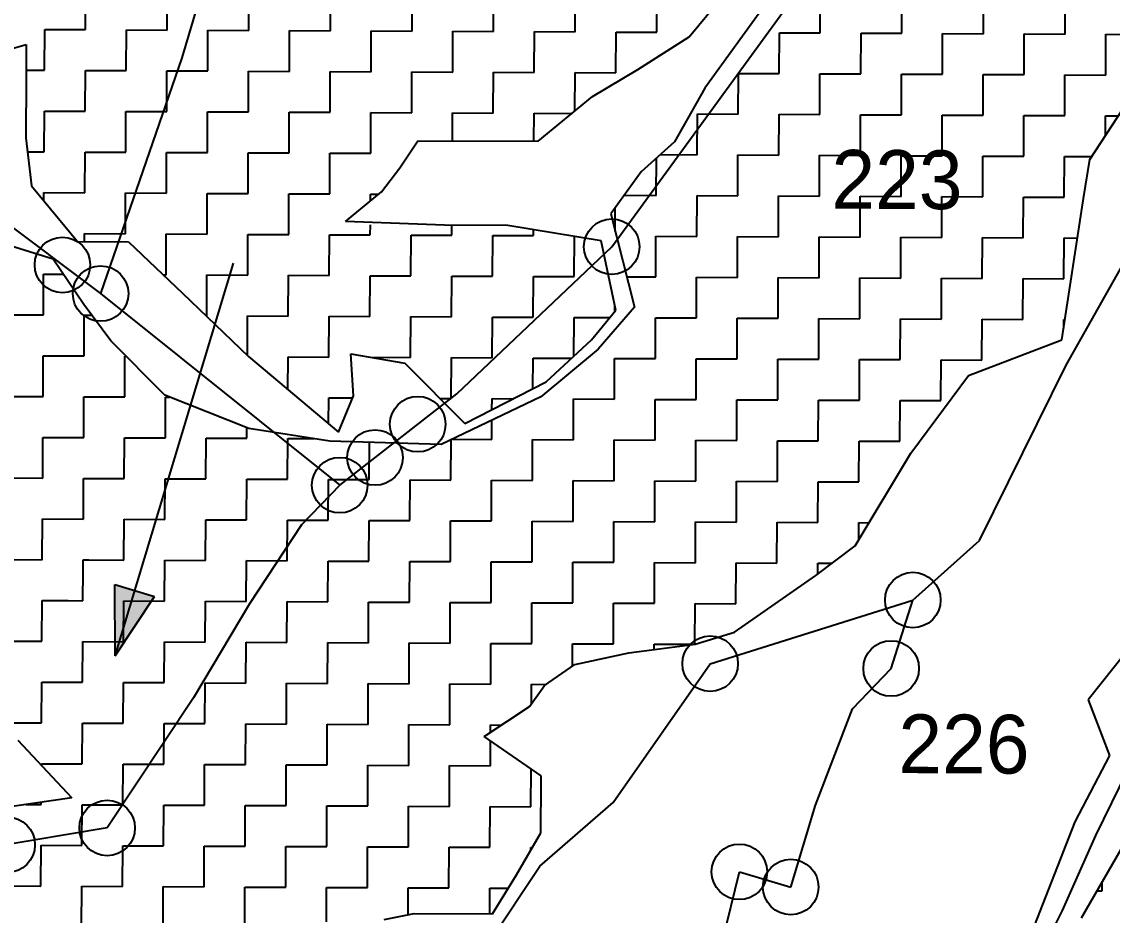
# Model space of a CAD drawing. Header units: metres. Extents: x 281411 to 286097, y 2026212 to 2030446.
# Drawn here: x 283669.4 to 284017.9, y 2028697.8 to 2028983.5 of the extents above; entities that cross this region are included whole.
import ezdxf
from ezdxf.enums import TextEntityAlignment as Align

# ---------------------------------------------------------------- set-up
doc = ezdxf.new("R2010")
doc.units = ezdxf.units.M
for name, color, linetype in [('LINE_WATER', 4, 'Continuous'), ('POLY_HATCH', 12, 'Continuous'), ('POLY_PARCEL', 6, 'Continuous'), ('TEXT_PARCEL', 7, 'Continuous')]:
    doc.layers.add(name, color=color, linetype=linetype)
doc.styles.add('TEXT_MAP', font='')
doc.styles.get('TEXT_MAP').set_extended_font_data('Kruti Dev 050')

msp = doc.modelspace()

# ---------------------------------------------------------------- hatches: boundary and pattern name
h = msp.add_hatch(color=256)
h.paths.add_polyline_path([(283705.48, 2028801.63), (283699.1, 2028803.55), (283699.19, 2028780.78)])
h.paths.add_polyline_path([(283699.19, 2028780.78), (283711.86, 2028799.7), (283705.48, 2028801.63)])

# ---------------------------------------------------------------- linework, layer by layer
for points in [[(283699.19, 2028780.78), (283737.08, 2028906.38)], [(283699.1, 2028803.55), (283711.86, 2028799.7)], [(283699.19, 2028780.78), (283699.1, 2028803.55)], [(283699.19, 2028780.78), (283711.86, 2028799.7)]]:
    msp.add_lwpolyline(points)
for centre in [(283857.98, 2028911.6), (283682.39, 2028905.77), (283694.58, 2028896.61), (283795.96, 2028854.83), (283782.32, 2028844.16), (283771.03, 2028835.33), (283954.22, 2028798.59), (283889.43, 2028778.24), (283947.28, 2028776.71), (283696.69, 2028725.71), (283664.71, 2028720.33), (283898.78, 2028711.67), (283915.2, 2028706.81)]:
    msp.add_circle(centre, 8.88)
at = {"layer": 'LINE_WATER'}
for p, q in [((284012.75, 2028723.29), (284025.37, 2028749.19)), ((284002.06, 2028699.31), (284012.75, 2028723.29)), ((283990.42, 2028676.28), (284002.06, 2028699.31))]:
    msp.add_line(p, q, dxfattribs=at)
at = {"layer": 'POLY_HATCH', "linetype": 'Continuous'}
for p, q in [((283689.77, 2028981.02), (283689.83, 2028994.06)), ((283715.87, 2028980.9), (283715.92, 2028993.95)), ((283741.96, 2028980.78), (283742.02, 2028993.83)), ((283768.05, 2028980.67), (283768.11, 2028993.71)), ((283794.14, 2028980.55), (283794.2, 2028993.59)), ((283820.23, 2028980.43), (283820.29, 2028993.48)), ((283846.32, 2028980.31), (283846.38, 2028993.36)), ((283872.42, 2028980.19), (283872.48, 2028993.24)), ((283924.6, 2028979.96), (283924.66, 2028993)), ((283950.69, 2028979.84), (283950.75, 2028992.89)), ((283976.78, 2028979.72), (283976.84, 2028992.77)), ((284002.88, 2028979.6), (284002.94, 2028992.65)), ((283676.67, 2028968.03), (283676.73, 2028981.08)), ((283676.73, 2028981.08), (283689.77, 2028981.02)), ((283702.76, 2028967.91), (283702.82, 2028980.96)), ((283702.82, 2028980.96), (283715.87, 2028980.9)), ((283728.85, 2028967.8), (283728.91, 2028980.84)), ((283728.91, 2028980.84), (283741.96, 2028980.78)), ((283754.94, 2028967.68), (283755, 2028980.72)), ((283755, 2028980.72), (283768.05, 2028980.67)), ((283781.04, 2028967.56), (283781.09, 2028980.61)), ((283781.09, 2028980.61), (283794.14, 2028980.55)), ((283807.13, 2028967.44), (283807.19, 2028980.49)), ((283807.19, 2028980.49), (283820.23, 2028980.43)), ((283833.22, 2028967.32), (283833.28, 2028980.37)), ((283833.28, 2028980.37), (283846.32, 2028980.31)), ((283859.31, 2028967.21), (283859.37, 2028980.25)), ((283859.37, 2028980.25), (283872.42, 2028980.19)), ((283911.5, 2028966.97), (283911.55, 2028980.02)), ((283911.55, 2028980.02), (283924.6, 2028979.96)), ((283937.59, 2028966.85), (283937.65, 2028979.9)), ((283937.65, 2028979.9), (283950.69, 2028979.84)), ((283963.68, 2028966.74), (283963.74, 2028979.78)), ((283963.74, 2028979.78), (283976.78, 2028979.72)), ((283989.77, 2028966.62), (283989.83, 2028979.66)), ((283989.83, 2028979.66), (284002.88, 2028979.6)), ((284015.86, 2028966.5), (284015.92, 2028979.55)), ((284015.92, 2028979.55), (284028.97, 2028979.49)), ((283670.79, 2028968.06), (283676.67, 2028968.03)), ((283689.66, 2028954.93), (283689.71, 2028967.97)), ((283689.71, 2028967.97), (283702.76, 2028967.91)), ((283715.75, 2028954.81), (283715.81, 2028967.86)), ((283715.81, 2028967.86), (283728.85, 2028967.8)), ((283741.84, 2028954.69), (283741.9, 2028967.74)), ((283741.9, 2028967.74), (283754.94, 2028967.68)), ((283767.93, 2028954.57), (283767.99, 2028967.62)), ((283767.99, 2028967.62), (283781.04, 2028967.56)), ((283794.02, 2028954.46), (283794.08, 2028967.5)), ((283794.08, 2028967.5), (283807.13, 2028967.44)), ((283820.12, 2028954.34), (283820.17, 2028967.38)), ((283820.17, 2028967.38), (283833.22, 2028967.32)), ((283846.21, 2028954.96), (283846.27, 2028967.27)), ((283846.27, 2028967.27), (283859.31, 2028967.21)), ((283898.39, 2028953.98), (283898.45, 2028967.03)), ((283898.45, 2028967.03), (283911.5, 2028966.97)), ((283924.48, 2028953.87), (283924.54, 2028966.91)), ((283924.54, 2028966.91), (283937.59, 2028966.85)), ((283950.57, 2028953.75), (283950.63, 2028966.79)), ((283950.63, 2028966.79), (283963.68, 2028966.74)), ((283976.67, 2028953.63), (283976.73, 2028966.68)), ((283976.73, 2028966.68), (283989.77, 2028966.62)), ((284002.76, 2028953.51), (284002.82, 2028966.56)), ((284002.82, 2028966.56), (284015.86, 2028966.5)), ((283676.55, 2028941.94), (283676.61, 2028954.99)), ((283676.61, 2028954.99), (283689.66, 2028954.93)), ((283702.64, 2028941.82), (283702.7, 2028954.87)), ((283702.7, 2028954.87), (283715.75, 2028954.81)), ((283728.73, 2028941.7), (283728.79, 2028954.75)), ((283728.79, 2028954.75), (283741.84, 2028954.69)), ((283754.83, 2028941.59), (283754.89, 2028954.63)), ((283754.89, 2028954.63), (283767.93, 2028954.57)), ((283780.92, 2028941.47), (283780.98, 2028954.51)), ((283780.98, 2028954.51), (283794.02, 2028954.46)), ((283807.03, 2028945.42), (283807.07, 2028954.4)), ((283807.07, 2028954.4), (283820.12, 2028954.34)), ((283833.12, 2028945.3), (283833.16, 2028954.28)), ((283833.16, 2028954.28), (283845.31, 2028954.22)), ((283885.29, 2028941), (283885.35, 2028954.04)), ((283885.35, 2028954.04), (283898.39, 2028953.98)), ((283911.38, 2028940.88), (283911.44, 2028953.93)), ((283911.44, 2028953.93), (283924.48, 2028953.87)), ((283937.47, 2028940.76), (283937.53, 2028953.81)), ((283937.53, 2028953.81), (283950.57, 2028953.75)), ((283963.56, 2028940.64), (283963.62, 2028953.69)), ((283963.62, 2028953.69), (283976.67, 2028953.63)), ((283989.65, 2028940.53), (283989.71, 2028953.57)), ((283989.71, 2028953.57), (284002.76, 2028953.51)), ((284015.78, 2028947.09), (284015.8, 2028953.45)), ((284015.8, 2028953.45), (284019.93, 2028953.44)), ((283671.23, 2028941.96), (283676.55, 2028941.94)), ((283689.54, 2028928.83), (283689.6, 2028941.88)), ((283689.6, 2028941.88), (283702.64, 2028941.82)), ((283715.63, 2028928.72), (283715.69, 2028941.76)), ((283715.69, 2028941.76), (283728.73, 2028941.7)), ((283741.72, 2028928.6), (283741.78, 2028941.65)), ((283741.78, 2028941.65), (283754.83, 2028941.59)), ((283767.81, 2028928.48), (283767.87, 2028941.53)), ((283767.87, 2028941.53), (283780.92, 2028941.47)), ((283872.18, 2028928.01), (283872.23, 2028939.9)), ((283873.51, 2028941.05), (283885.29, 2028941)), ((283898.27, 2028927.89), (283898.33, 2028940.94)), ((283898.33, 2028940.94), (283911.38, 2028940.88)), ((283924.37, 2028927.77), (283924.42, 2028940.82)), ((283924.42, 2028940.82), (283937.47, 2028940.76)), ((283950.46, 2028927.66), (283950.52, 2028940.7)), ((283950.52, 2028940.7), (283963.56, 2028940.64)), ((283976.55, 2028927.54), (283976.61, 2028940.58)), ((283976.61, 2028940.58), (283989.65, 2028940.53)), ((284002.64, 2028927.42), (284002.7, 2028940.47)), ((284002.7, 2028940.47), (284011.42, 2028940.43)), ((283676.48, 2028926.27), (283676.49, 2028928.89)), ((283676.49, 2028928.89), (283689.54, 2028928.83)), ((283702.52, 2028915.73), (283702.58, 2028928.78)), ((283702.58, 2028928.78), (283715.63, 2028928.72)), ((283728.62, 2028915.61), (283728.68, 2028928.66)), ((283728.68, 2028928.66), (283741.72, 2028928.6)), ((283754.71, 2028915.49), (283754.77, 2028928.54)), ((283754.77, 2028928.54), (283767.81, 2028928.48)), ((283780.85, 2028926.24), (283780.86, 2028928.42)), ((283780.86, 2028928.42), (283783.48, 2028928.41)), ((283861.99, 2028928.06), (283872.18, 2028928.01)), ((283885.17, 2028914.91), (283885.23, 2028927.95)), ((283885.23, 2028927.95), (283898.27, 2028927.89)), ((283911.26, 2028914.79), (283911.32, 2028927.83)), ((283911.32, 2028927.83), (283924.37, 2028927.77)), ((283937.35, 2028914.67), (283937.41, 2028927.72)), ((283937.41, 2028927.72), (283950.46, 2028927.66)), ((283963.44, 2028914.55), (283963.5, 2028927.6)), ((283963.5, 2028927.6), (283976.55, 2028927.54)), ((283989.54, 2028914.43), (283989.6, 2028927.48)), ((283989.6, 2028927.48), (284002.64, 2028927.42)), ((283859.08, 2028916.61), (283859.12, 2028924.08)), ((283780.8, 2028915.38), (283780.82, 2028918.62)), ((283806.89, 2028915.26), (283806.91, 2028918.5)), ((283689.47, 2028913.26), (283689.48, 2028915.79)), ((283689.48, 2028915.79), (283702.52, 2028915.73)), ((283715.51, 2028902.63), (283715.57, 2028915.67)), ((283715.57, 2028915.67), (283728.62, 2028915.61)), ((283741.6, 2028902.51), (283741.66, 2028915.55)), ((283741.66, 2028915.55), (283754.71, 2028915.49)), ((283767.7, 2028902.39), (283767.75, 2028915.44)), ((283767.75, 2028915.44), (283780.8, 2028915.38)), ((283793.79, 2028902.27), (283793.85, 2028915.32)), ((283793.85, 2028915.32), (283806.89, 2028915.26)), ((283819.88, 2028902.15), (283819.94, 2028915.2)), ((283819.94, 2028915.2), (283832.98, 2028915.14)), ((283832.98, 2028915.14), (283832.99, 2028917.06)), ((283845.97, 2028902.04), (283846.03, 2028914.89)), ((283872.06, 2028901.92), (283872.12, 2028914.96)), ((283872.12, 2028914.96), (283885.17, 2028914.91)), ((283898.16, 2028901.8), (283898.21, 2028914.85)), ((283898.21, 2028914.85), (283911.26, 2028914.79)), ((283924.25, 2028901.68), (283924.31, 2028914.73)), ((283924.31, 2028914.73), (283937.35, 2028914.67)), ((283950.34, 2028901.56), (283950.4, 2028914.61)), ((283950.4, 2028914.61), (283963.44, 2028914.55)), ((283976.43, 2028901.45), (283976.49, 2028914.49)), ((283976.49, 2028914.49), (283989.54, 2028914.43)), ((284002.52, 2028901.33), (284002.58, 2028914.38)), ((284002.58, 2028914.38), (284006.88, 2028914.36)), ((283676.31, 2028889.76), (283676.37, 2028902.8)), ((283676.37, 2028902.8), (283682.71, 2028902.77)), ((283714.64, 2028902.63), (283715.51, 2028902.63)), ((283728.5, 2028889.52), (283728.56, 2028902.57)), ((283728.56, 2028902.57), (283741.6, 2028902.51)), ((283754.59, 2028889.4), (283754.65, 2028902.45)), ((283754.65, 2028902.45), (283767.7, 2028902.39)), ((283780.68, 2028889.28), (283780.74, 2028902.33)), ((283780.74, 2028902.33), (283793.79, 2028902.27)), ((283806.77, 2028889.17), (283806.83, 2028902.21)), ((283806.83, 2028902.21), (283819.88, 2028902.15)), ((283832.87, 2028889.05), (283832.93, 2028902.09)), ((283832.93, 2028902.09), (283845.97, 2028902.04)), ((283862.8, 2028901.96), (283872.06, 2028901.92)), ((283885.05, 2028888.81), (283885.11, 2028901.86)), ((283885.11, 2028901.86), (283898.16, 2028901.8)), ((283911.14, 2028888.7), (283911.2, 2028901.74)), ((283911.2, 2028901.74), (283924.25, 2028901.68)), ((283937.23, 2028888.58), (283937.29, 2028901.62)), ((283937.29, 2028901.62), (283950.34, 2028901.56)), ((283963.33, 2028888.46), (283963.39, 2028901.51)), ((283963.39, 2028901.51), (283976.43, 2028901.45)), ((283989.42, 2028888.34), (283989.48, 2028901.39)), ((283989.48, 2028901.39), (284002.52, 2028901.33)), ((283858.97, 2028890.98), (283858.98, 2028892.69)), ((283663.27, 2028889.81), (283676.31, 2028889.76)), ((283689.3, 2028876.65), (283689.36, 2028889.7)), ((283689.36, 2028889.7), (283691.74, 2028889.69)), ((283728.4, 2028889.52), (283728.5, 2028889.52)), ((283741.49, 2028877.05), (283741.54, 2028889.46)), ((283741.54, 2028889.46), (283754.59, 2028889.4)), ((283767.58, 2028876.3), (283767.64, 2028889.34)), ((283767.64, 2028889.34), (283780.68, 2028889.28)), ((283793.67, 2028876.18), (283793.73, 2028889.23)), ((283793.73, 2028889.23), (283806.77, 2028889.17)), ((283819.76, 2028876.06), (283819.82, 2028889.11)), ((283819.82, 2028889.11), (283832.87, 2028889.05)), ((283845.86, 2028876.53), (283845.91, 2028888.99)), ((283845.91, 2028888.99), (283857.31, 2028888.94)), ((283871.95, 2028875.83), (283872, 2028888.87)), ((283872, 2028888.87), (283885.05, 2028888.81)), ((283898.04, 2028875.71), (283898.1, 2028888.75)), ((283898.1, 2028888.75), (283911.14, 2028888.7)), ((283924.13, 2028875.59), (283924.19, 2028888.64)), ((283924.19, 2028888.64), (283937.23, 2028888.58)), ((283950.22, 2028875.47), (283950.28, 2028888.52)), ((283950.28, 2028888.52), (283963.33, 2028888.46)), ((283976.31, 2028875.35), (283976.37, 2028888.4)), ((283976.37, 2028888.4), (283989.42, 2028888.34)), ((284002.45, 2028885.51), (284002.46, 2028888.28)), ((284002.46, 2028888.28), (284002.88, 2028888.28)), ((283676.2, 2028863.66), (283676.26, 2028876.71)), ((283676.26, 2028876.71), (283689.3, 2028876.65)), ((283702.29, 2028863.55), (283702.35, 2028876.59)), ((283702.35, 2028876.59), (283702.69, 2028876.59)), ((283754.48, 2028865.87), (283754.53, 2028876.36)), ((283754.53, 2028876.36), (283767.58, 2028876.3)), ((283780.82, 2028876.24), (283793.67, 2028876.18)), ((283806.66, 2028863.07), (283806.72, 2028876.12)), ((283806.72, 2028876.12), (283819.76, 2028876.06)), ((283832.76, 2028866.19), (283832.81, 2028876)), ((283832.81, 2028876), (283845.22, 2028875.95)), ((283858.84, 2028862.84), (283858.9, 2028875.89)), ((283858.9, 2028875.89), (283871.95, 2028875.83)), ((283884.93, 2028862.72), (283884.99, 2028875.77)), ((283884.99, 2028875.77), (283898.04, 2028875.71)), ((283911.02, 2028862.6), (283911.08, 2028875.65)), ((283911.08, 2028875.65), (283924.13, 2028875.59)), ((283937.12, 2028862.49), (283937.18, 2028875.53)), ((283937.18, 2028875.53), (283950.22, 2028875.47)), ((283963.21, 2028862.37), (283963.27, 2028875.41)), ((283963.27, 2028875.41), (283976.31, 2028875.35)), ((283663.15, 2028863.72), (283676.2, 2028863.66)), ((283689.18, 2028850.56), (283689.24, 2028863.6)), ((283689.24, 2028863.6), (283702.29, 2028863.55)), ((283715.32, 2028859.84), (283715.33, 2028863.49)), ((283715.33, 2028863.49), (283716.64, 2028863.48)), ((283767.48, 2028854.95), (283767.52, 2028863.25)), ((283767.52, 2028863.25), (283775.19, 2028863.22)), ((283803.02, 2028863.09), (283806.66, 2028863.07)), ((283819.69, 2028859.48), (283819.7, 2028863.02)), ((283819.7, 2028863.02), (283826.52, 2028862.99)), ((283845.74, 2028849.85), (283845.79, 2028862.9)), ((283845.79, 2028862.9), (283858.84, 2028862.84)), ((283871.83, 2028849.73), (283871.89, 2028862.78)), ((283871.89, 2028862.78), (283884.93, 2028862.72)), ((283897.92, 2028849.62), (283897.98, 2028862.66)), ((283897.98, 2028862.66), (283911.02, 2028862.6)), ((283924.01, 2028849.5), (283924.07, 2028862.54)), ((283924.07, 2028862.54), (283937.12, 2028862.49)), ((283950.1, 2028849.38), (283950.16, 2028862.43)), ((283950.16, 2028862.43), (283963.21, 2028862.37)), ((283715.28, 2028850.44), (283715.32, 2028859.84)), ((283819.64, 2028849.97), (283819.67, 2028856.07)), ((283741.37, 2028850.32), (283741.38, 2028853.64)), ((283676.08, 2028837.57), (283676.14, 2028850.62)), ((283676.14, 2028850.62), (283689.18, 2028850.56)), ((283702.17, 2028837.45), (283702.23, 2028850.5)), ((283702.23, 2028850.5), (283710.58, 2028850.46)), ((283710.58, 2028850.46), (283715.28, 2028850.44)), ((283728.26, 2028837.34), (283728.32, 2028850.38)), ((283728.32, 2028850.38), (283741.37, 2028850.32)), ((283754.35, 2028837.22), (283754.41, 2028850.26)), ((283754.41, 2028850.26), (283762.8, 2028850.23)), ((283780.45, 2028837.1), (283780.5, 2028849.05)), ((283806.54, 2028836.98), (283806.6, 2028849.81)), ((283807.05, 2028850.03), (283819.64, 2028849.97)), ((283832.63, 2028836.86), (283832.69, 2028849.91)), ((283832.69, 2028849.91), (283845.74, 2028849.85)), ((283858.72, 2028836.75), (283858.78, 2028849.79)), ((283858.78, 2028849.79), (283871.83, 2028849.73)), ((283884.81, 2028836.63), (283884.87, 2028849.68)), ((283884.87, 2028849.68), (283897.92, 2028849.62)), ((283910.91, 2028836.51), (283910.97, 2028849.56)), ((283910.97, 2028849.56), (283924.01, 2028849.5)), ((283937, 2028836.39), (283937.06, 2028849.44)), ((283937.06, 2028849.44), (283950.1, 2028849.38)), ((283663.03, 2028837.63), (283676.08, 2028837.57)), ((283689.07, 2028824.47), (283689.13, 2028837.51)), ((283689.13, 2028837.51), (283702.17, 2028837.45)), ((283715.16, 2028824.35), (283715.22, 2028837.4)), ((283715.22, 2028837.4), (283728.26, 2028837.34)), ((283741.25, 2028824.23), (283741.31, 2028837.28)), ((283741.31, 2028837.28), (283754.35, 2028837.22)), ((283767.34, 2028824.11), (283767.4, 2028837.16)), ((283767.4, 2028837.16), (283780.45, 2028837.1)), ((283793.43, 2028824), (283793.49, 2028837.04)), ((283793.49, 2028837.04), (283806.54, 2028836.98)), ((283819.53, 2028823.88), (283819.58, 2028836.92)), ((283819.58, 2028836.92), (283832.63, 2028836.86)), ((283845.62, 2028823.76), (283845.68, 2028836.81)), ((283845.68, 2028836.81), (283858.72, 2028836.75)), ((283871.71, 2028823.64), (283871.77, 2028836.69)), ((283871.77, 2028836.69), (283884.81, 2028836.63)), ((283897.8, 2028823.52), (283897.86, 2028836.57)), ((283897.86, 2028836.57), (283910.91, 2028836.51)), ((283923.89, 2028823.41), (283923.95, 2028836.45)), ((283923.95, 2028836.45), (283937, 2028836.39)), ((283675.96, 2028811.48), (283676.02, 2028824.53)), ((283676.02, 2028824.53), (283689.07, 2028824.47)), ((283702.05, 2028811.36), (283702.11, 2028824.41)), ((283702.11, 2028824.41), (283715.16, 2028824.35)), ((283728.15, 2028811.24), (283728.2, 2028824.29)), ((283728.2, 2028824.29), (283741.25, 2028824.23)), ((283754.24, 2028811.13), (283754.3, 2028824.17)), ((283754.3, 2028824.17), (283767.34, 2028824.11)), ((283780.33, 2028811.01), (283780.39, 2028824.05)), ((283780.39, 2028824.05), (283793.43, 2028824)), ((283806.42, 2028810.89), (283806.48, 2028823.94)), ((283806.48, 2028823.94), (283819.53, 2028823.88)), ((283832.51, 2028810.77), (283832.57, 2028823.82)), ((283832.57, 2028823.82), (283845.62, 2028823.76)), ((283858.61, 2028810.66), (283858.66, 2028823.7)), ((283858.66, 2028823.7), (283871.71, 2028823.64)), ((283884.7, 2028810.54), (283884.76, 2028823.58)), ((283884.76, 2028823.58), (283897.8, 2028823.52)), ((283910.79, 2028810.42), (283910.85, 2028823.47)), ((283910.85, 2028823.47), (283923.89, 2028823.41)), ((283936.92, 2028817.85), (283936.94, 2028823.35)), ((283936.94, 2028823.35), (283940.23, 2028823.33)), ((283662.92, 2028811.54), (283675.96, 2028811.48)), ((283688.99, 2028807.8), (283689.01, 2028811.42)), ((283689.01, 2028811.42), (283690.82, 2028811.41)), ((283690.82, 2028811.41), (283702.05, 2028811.36)), ((283715.04, 2028798.26), (283715.1, 2028811.3)), ((283715.1, 2028811.3), (283728.15, 2028811.24)), ((283741.13, 2028798.14), (283741.19, 2028811.19)), ((283741.19, 2028811.19), (283754.24, 2028811.13)), ((283767.22, 2028798.02), (283767.28, 2028811.07)), ((283767.28, 2028811.07), (283780.33, 2028811.01)), ((283793.32, 2028797.9), (283793.38, 2028810.95)), ((283793.38, 2028810.95), (283806.42, 2028810.89)), ((283819.41, 2028797.79), (283819.47, 2028810.83)), ((283819.47, 2028810.83), (283832.51, 2028810.77)), ((283845.5, 2028797.67), (283845.56, 2028810.71)), ((283845.56, 2028810.71), (283858.61, 2028810.66)), ((283871.59, 2028797.55), (283871.65, 2028810.6)), ((283871.65, 2028810.6), (283884.7, 2028810.54)), ((283897.68, 2028797.43), (283897.74, 2028810.48)), ((283897.74, 2028810.48), (283910.79, 2028810.42)), ((283923.82, 2028806.86), (283923.83, 2028810.36)), ((283923.83, 2028810.36), (283928.39, 2028810.34)), ((283688.95, 2028798.38), (283688.99, 2028807.8)), ((283675.84, 2028785.39), (283675.9, 2028798.43)), ((283675.9, 2028798.43), (283684.23, 2028798.4)), ((283684.23, 2028798.4), (283688.95, 2028798.38)), ((283701.94, 2028785.27), (283701.99, 2028798.32)), ((283701.99, 2028798.32), (283715.04, 2028798.26)), ((283728.03, 2028785.15), (283728.09, 2028798.2)), ((283728.09, 2028798.2), (283741.13, 2028798.14)), ((283754.12, 2028785.03), (283754.18, 2028798.08)), ((283754.18, 2028798.08), (283767.22, 2028798.02)), ((283780.21, 2028784.92), (283780.27, 2028797.96)), ((283780.27, 2028797.96), (283793.32, 2028797.9)), ((283806.3, 2028784.8), (283806.36, 2028797.84)), ((283806.36, 2028797.84), (283819.41, 2028797.79)), ((283832.4, 2028784.68), (283832.45, 2028797.73)), ((283832.45, 2028797.73), (283845.5, 2028797.67)), ((283858.49, 2028784.56), (283858.55, 2028797.61)), ((283858.55, 2028797.61), (283871.59, 2028797.55)), ((283884.58, 2028784.47), (283884.64, 2028797.49)), ((283884.64, 2028797.49), (283897.68, 2028797.43)), ((283662.8, 2028785.45), (283675.84, 2028785.39)), ((283688.83, 2028772.28), (283688.89, 2028785.33)), ((283688.89, 2028785.33), (283701.94, 2028785.27)), ((283714.92, 2028772.17), (283714.98, 2028785.21)), ((283714.98, 2028785.21), (283728.03, 2028785.15)), ((283741.01, 2028772.05), (283741.07, 2028785.09)), ((283741.07, 2028785.09), (283754.12, 2028785.03)), ((283767.11, 2028771.93), (283767.17, 2028784.98)), ((283767.17, 2028784.98), (283780.21, 2028784.92)), ((283793.2, 2028771.81), (283793.26, 2028784.86)), ((283793.26, 2028784.86), (283806.3, 2028784.8)), ((283819.29, 2028771.69), (283819.35, 2028784.74)), ((283819.35, 2028784.74), (283832.4, 2028784.68)), ((283845.41, 2028777.4), (283845.44, 2028784.62)), ((283845.44, 2028784.62), (283858.49, 2028784.56)), ((283871.53, 2028784.5), (283884.4, 2028784.45)), ((283871.53, 2028782.75), (283871.53, 2028784.5)), ((283675.73, 2028759.3), (283675.78, 2028772.34)), ((283675.78, 2028772.34), (283688.83, 2028772.28)), ((283701.82, 2028759.18), (283701.88, 2028772.22)), ((283701.88, 2028772.22), (283714.92, 2028772.17)), ((283727.91, 2028759.06), (283727.97, 2028772.11)), ((283727.97, 2028772.11), (283741.01, 2028772.05)), ((283754, 2028758.94), (283754.06, 2028771.99)), ((283754.06, 2028771.99), (283767.11, 2028771.93)), ((283780.09, 2028758.82), (283780.15, 2028771.87)), ((283780.15, 2028771.87), (283793.2, 2028771.81)), ((283806.19, 2028758.71), (283806.24, 2028771.75)), ((283806.24, 2028771.75), (283819.29, 2028771.69)), ((283832.31, 2028765.41), (283832.34, 2028771.64)), ((283832.34, 2028771.64), (283837.05, 2028771.61)), ((283664.48, 2028759.35), (283675.73, 2028759.3)), ((283688.71, 2028746.19), (283688.77, 2028759.24)), ((283688.77, 2028759.24), (283701.82, 2028759.18)), ((283714.8, 2028746.07), (283714.86, 2028759.12)), ((283714.86, 2028759.12), (283727.91, 2028759.06)), ((283740.9, 2028745.96), (283740.96, 2028759)), ((283740.96, 2028759), (283754, 2028758.94)), ((283766.99, 2028745.84), (283767.05, 2028758.88)), ((283767.05, 2028758.88), (283780.09, 2028758.82)), ((283793.08, 2028745.72), (283793.14, 2028758.77)), ((283793.14, 2028758.77), (283806.19, 2028758.71)), ((283819.22, 2028756.32), (283819.23, 2028758.65)), ((283819.23, 2028758.65), (283822.73, 2028758.63)), ((283819.17, 2028745.6), (283819.21, 2028753.6)), ((283675.66, 2028745.69), (283675.67, 2028746.25)), ((283675.67, 2028746.25), (283688.71, 2028746.19)), ((283701.7, 2028733.09), (283701.76, 2028746.13)), ((283701.76, 2028746.13), (283714.8, 2028746.07)), ((283727.79, 2028732.97), (283727.85, 2028746.01)), ((283727.85, 2028746.01), (283740.9, 2028745.96)), ((283753.88, 2028732.85), (283753.94, 2028745.9)), ((283753.94, 2028745.9), (283766.99, 2028745.84)), ((283779.98, 2028732.73), (283780.03, 2028745.78)), ((283780.03, 2028745.78), (283793.08, 2028745.72)), ((283806.07, 2028732.61), (283806.13, 2028745.66)), ((283806.13, 2028745.66), (283819.17, 2028745.6)), ((283832.16, 2028732.5), (283832.21, 2028744.62)), ((283675.61, 2028733.2), (283675.61, 2028733.94)), ((283670.83, 2028733.23), (283675.61, 2028733.2)), ((283688.59, 2028720.1), (283688.65, 2028733.15)), ((283688.65, 2028733.15), (283701.7, 2028733.09)), ((283714.69, 2028719.98), (283714.75, 2028733.03)), ((283714.75, 2028733.03), (283727.79, 2028732.97)), ((283740.78, 2028719.86), (283740.84, 2028732.91)), ((283740.84, 2028732.91), (283753.88, 2028732.85)), ((283766.87, 2028719.75), (283766.93, 2028732.79)), ((283766.93, 2028732.79), (283779.98, 2028732.73)), ((283792.96, 2028719.63), (283793.02, 2028732.67)), ((283793.02, 2028732.67), (283806.07, 2028732.61)), ((283819.05, 2028719.51), (283819.11, 2028732.56)), ((283819.11, 2028732.56), (283832.16, 2028732.5)), ((283675.49, 2028707.11), (283675.55, 2028720.16)), ((283675.55, 2028720.16), (283688.59, 2028720.1)), ((283701.58, 2028706.99), (283701.64, 2028720.04)), ((283701.64, 2028720.04), (283714.69, 2028719.98)), ((283727.67, 2028706.88), (283727.73, 2028719.92)), ((283727.73, 2028719.92), (283740.78, 2028719.86)), ((283753.77, 2028706.76), (283753.82, 2028719.8)), ((283753.82, 2028719.8), (283766.87, 2028719.75)), ((283779.86, 2028706.64), (283779.92, 2028719.69)), ((283779.92, 2028719.69), (283792.96, 2028719.63)), ((283805.95, 2028706.52), (283806.01, 2028719.57)), ((283806.01, 2028719.57), (283819.05, 2028719.51)), ((283832.1, 2028719.45), (283832.63, 2028719.45)), ((283832.1, 2028718.53), (283832.1, 2028719.45)), ((283662.44, 2028707.17), (283675.49, 2028707.11)), ((283688.48, 2028694.01), (283688.54, 2028707.05)), ((283688.54, 2028707.05), (283701.58, 2028706.99)), ((283714.57, 2028693.89), (283714.63, 2028706.94)), ((283714.63, 2028706.94), (283727.67, 2028706.88)), ((283740.66, 2028693.77), (283740.72, 2028706.82)), ((283740.72, 2028706.82), (283753.77, 2028706.76)), ((283766.76, 2028695.73), (283766.81, 2028706.7)), ((283766.81, 2028706.7), (283779.86, 2028706.64)), ((283792.86, 2028697.98), (283792.9, 2028706.58)), ((283792.9, 2028706.58), (283805.95, 2028706.52)), ((283818.96, 2028698.25), (283819, 2028706.46)), ((283819, 2028706.46), (283824.92, 2028706.44)), ((284013.1, 2028705.59), (284014.69, 2028705.58)), ((284014.69, 2028705.58), (284014.7, 2028708.36))]:
    msp.add_line(p, q, dxfattribs=at)
at = {"layer": 'POLY_HATCH'}
for p, q in [((283882.74, 2028978.73), (283891.44, 2028989.26)), ((283905.11, 2028986.3), (283887.69, 2028962.35)), ((283866.34, 2028968.23), (283882.74, 2028978.73)), ((283664.08, 2028974.35), (283670.83, 2028976.24)), ((283670.83, 2028976.24), (283670.78, 2028965.66)), ((283851.87, 2028959.64), (283866.34, 2028968.23)), ((283670.78, 2028965.66), (283670.69, 2028946.44)), ((283887.69, 2028962.35), (283877.99, 2028945.09)), ((283834.5, 2028945.3), (283851.87, 2028959.64)), ((284010.8, 2028939.48), (284021.46, 2028955.78)), ((283670.69, 2028946.44), (283672.55, 2028931.05)), ((283790.21, 2028936.84), (283796.02, 2028945.47)), ((283796.02, 2028945.47), (283834.5, 2028945.3)), ((283877.99, 2028945.09), (283867.37, 2028935.52)), ((284008.82, 2028926.99), (284010.8, 2028939.48)), ((283784.41, 2028929.18), (283790.21, 2028936.84)), ((283867.37, 2028935.52), (283857.69, 2028922.1)), ((283672.55, 2028931.05), (283687.19, 2028913.27)), ((283772.82, 2028919.62), (283784.41, 2028929.18)), ((284001.89, 2028881.84), (284008.82, 2028926.99)), ((283857.69, 2028922.1), (283865.25, 2028892.27)), ((283804.56, 2028918.51), (283772.82, 2028919.62)), ((283824.76, 2028918.42), (283804.56, 2028918.51)), ((283854.55, 2028913.48), (283824.76, 2028918.42)), ((283679.42, 2028907.66), (283650.61, 2028916.44)), ((283687.19, 2028913.27), (283703.54, 2028913.2)), ((283703.54, 2028913.2), (283720.78, 2028896.78)), ((283859.26, 2028891.35), (283854.55, 2028913.48)), ((283689.23, 2028893.06), (283679.42, 2028907.66)), ((283720.78, 2028896.78), (283741.85, 2028876.5)), ((283697.84, 2028881.49), (283689.23, 2028893.06)), ((283851.52, 2028881.77), (283859.26, 2028891.35)), ((283865.25, 2028892.27), (283853.65, 2028878.86)), ((283715.07, 2028864.1), (283697.84, 2028881.49)), ((283837.03, 2028868.38), (283851.52, 2028881.77)), ((283972.02, 2028870.44), (284001.89, 2028881.84)), ((283741.85, 2028876.5), (283770.59, 2028852.33)), ((283775.46, 2028863.85), (283774.55, 2028877.31)), ((283774.55, 2028877.31), (283791.85, 2028874.35)), ((283853.65, 2028878.86), (283835.3, 2028863.56)), ((283791.85, 2028874.35), (283811, 2028855.03)), ((283953.63, 2028845.53), (283972.02, 2028870.44)), ((283811, 2028855.03), (283837.03, 2028868.38)), ((283741.96, 2028853.41), (283715.07, 2028864.1)), ((283770.59, 2028852.33), (283775.46, 2028863.85)), ((283835.3, 2028863.56), (283803.49, 2028848.32)), ((283767.91, 2028849.45), (283741.96, 2028853.41)), ((283803.49, 2028848.32), (283767.91, 2028849.45)), ((283935.78, 2028815.98), (283953.63, 2028845.53)), ((283923.24, 2028806.42), (283935.78, 2028815.98)), ((283897.19, 2028788.27), (283923.24, 2028806.42)), ((283884.66, 2028784.48), (283897.19, 2028788.27)), ((283863.49, 2028781.69), (283884.66, 2028784.48)), ((283846.16, 2028777.93), (283863.49, 2028781.69)), ((283836.51, 2028771.24), (283846.16, 2028777.93)), ((283831.67, 2028764.53), (283836.51, 2028771.24)), ((283817.2, 2028754.98), (283831.67, 2028764.53)), ((283835.42, 2028742.4), (283817.2, 2028754.98)), ((283668.11, 2028753.73), (283685.34, 2028735.39)), ((283835.34, 2028724.14), (283835.41, 2028740.48)), ((283835.41, 2028740.48), (283835.42, 2028742.4)), ((283685.34, 2028735.39), (283647.8, 2028729.79)), ((283827.58, 2028710.71), (283835.34, 2028724.14)), ((284008.09, 2028696.93), (284023.61, 2028723.77)), ((283819.83, 2028698.25), (283827.58, 2028710.71)), ((283785.19, 2028696.48), (283794.82, 2028698.36)), ((283794.82, 2028698.36), (283819.83, 2028698.25))]:
    msp.add_line(p, q, dxfattribs=at)
at = {"layer": 'POLY_PARCEL'}
for p, q in [((283747.63, 2029062.26), (283720.51, 2028972.01)), ((283857.98, 2028911.6), (283918.64, 2028994.85)), ((283720.51, 2028972.01), (283694.58, 2028896.61)), ((283630.41, 2028944.82), (283694.58, 2028896.61)), ((284003.2, 2028873.68), (284033.59, 2028927.63)), ((283808.44, 2028864.58), (283857.98, 2028911.6)), ((283694.58, 2028896.61), (283771.03, 2028835.33)), ((283975.55, 2028817.66), (284003.2, 2028873.68)), ((283771.03, 2028835.33), (283808.44, 2028864.58)), ((283771.03, 2028835.33), (283758.78, 2028822.65)), ((283758.78, 2028822.65), (283742.23, 2028797.39)), ((283954.22, 2028798.59), (283975.55, 2028817.66)), ((283742.23, 2028797.39), (283724.28, 2028767.35)), ((283889.43, 2028778.24), (283954.22, 2028798.59)), ((283947.28, 2028776.71), (283954.22, 2028798.59)), ((284022.69, 2028782.37), (284010.29, 2028766.68)), ((283858.4, 2028733.88), (283889.43, 2028778.24)), ((283934.89, 2028763.76), (283947.28, 2028776.71)), ((283724.28, 2028767.35), (283696.69, 2028725.71)), ((284010.29, 2028766.68), (284017.06, 2028748.85)), ((283923.1, 2028733), (283934.89, 2028763.76)), ((284017.06, 2028748.85), (284006, 2028727.68)), ((283835.02, 2028713.45), (283858.4, 2028733.88)), ((283915.2, 2028706.81), (283923.1, 2028733)), ((284006, 2028727.68), (283952.64, 2028591.67)), ((283696.69, 2028725.71), (283641.16, 2028716.38)), ((283819.15, 2028689.56), (283835.02, 2028713.45)), ((283890.4, 2028677.48), (283898.78, 2028711.67)), ((283898.78, 2028711.67), (283915.2, 2028706.81))]:
    msp.add_line(p, q, dxfattribs=at)

# ---------------------------------------------------------------- texts
at = {"layer": 'TEXT_PARCEL', "style": 'TEXT_MAP'}
for s, p in [('223', (283949.1, 2028923.68)), ('226', (283970.52, 2028743.16))]:
    msp.add_text(s, height=18.786, rotation=359.7413, dxfattribs=at).set_placement(p, align=Align.CENTER)

doc.saveas('drawing.dxf')
